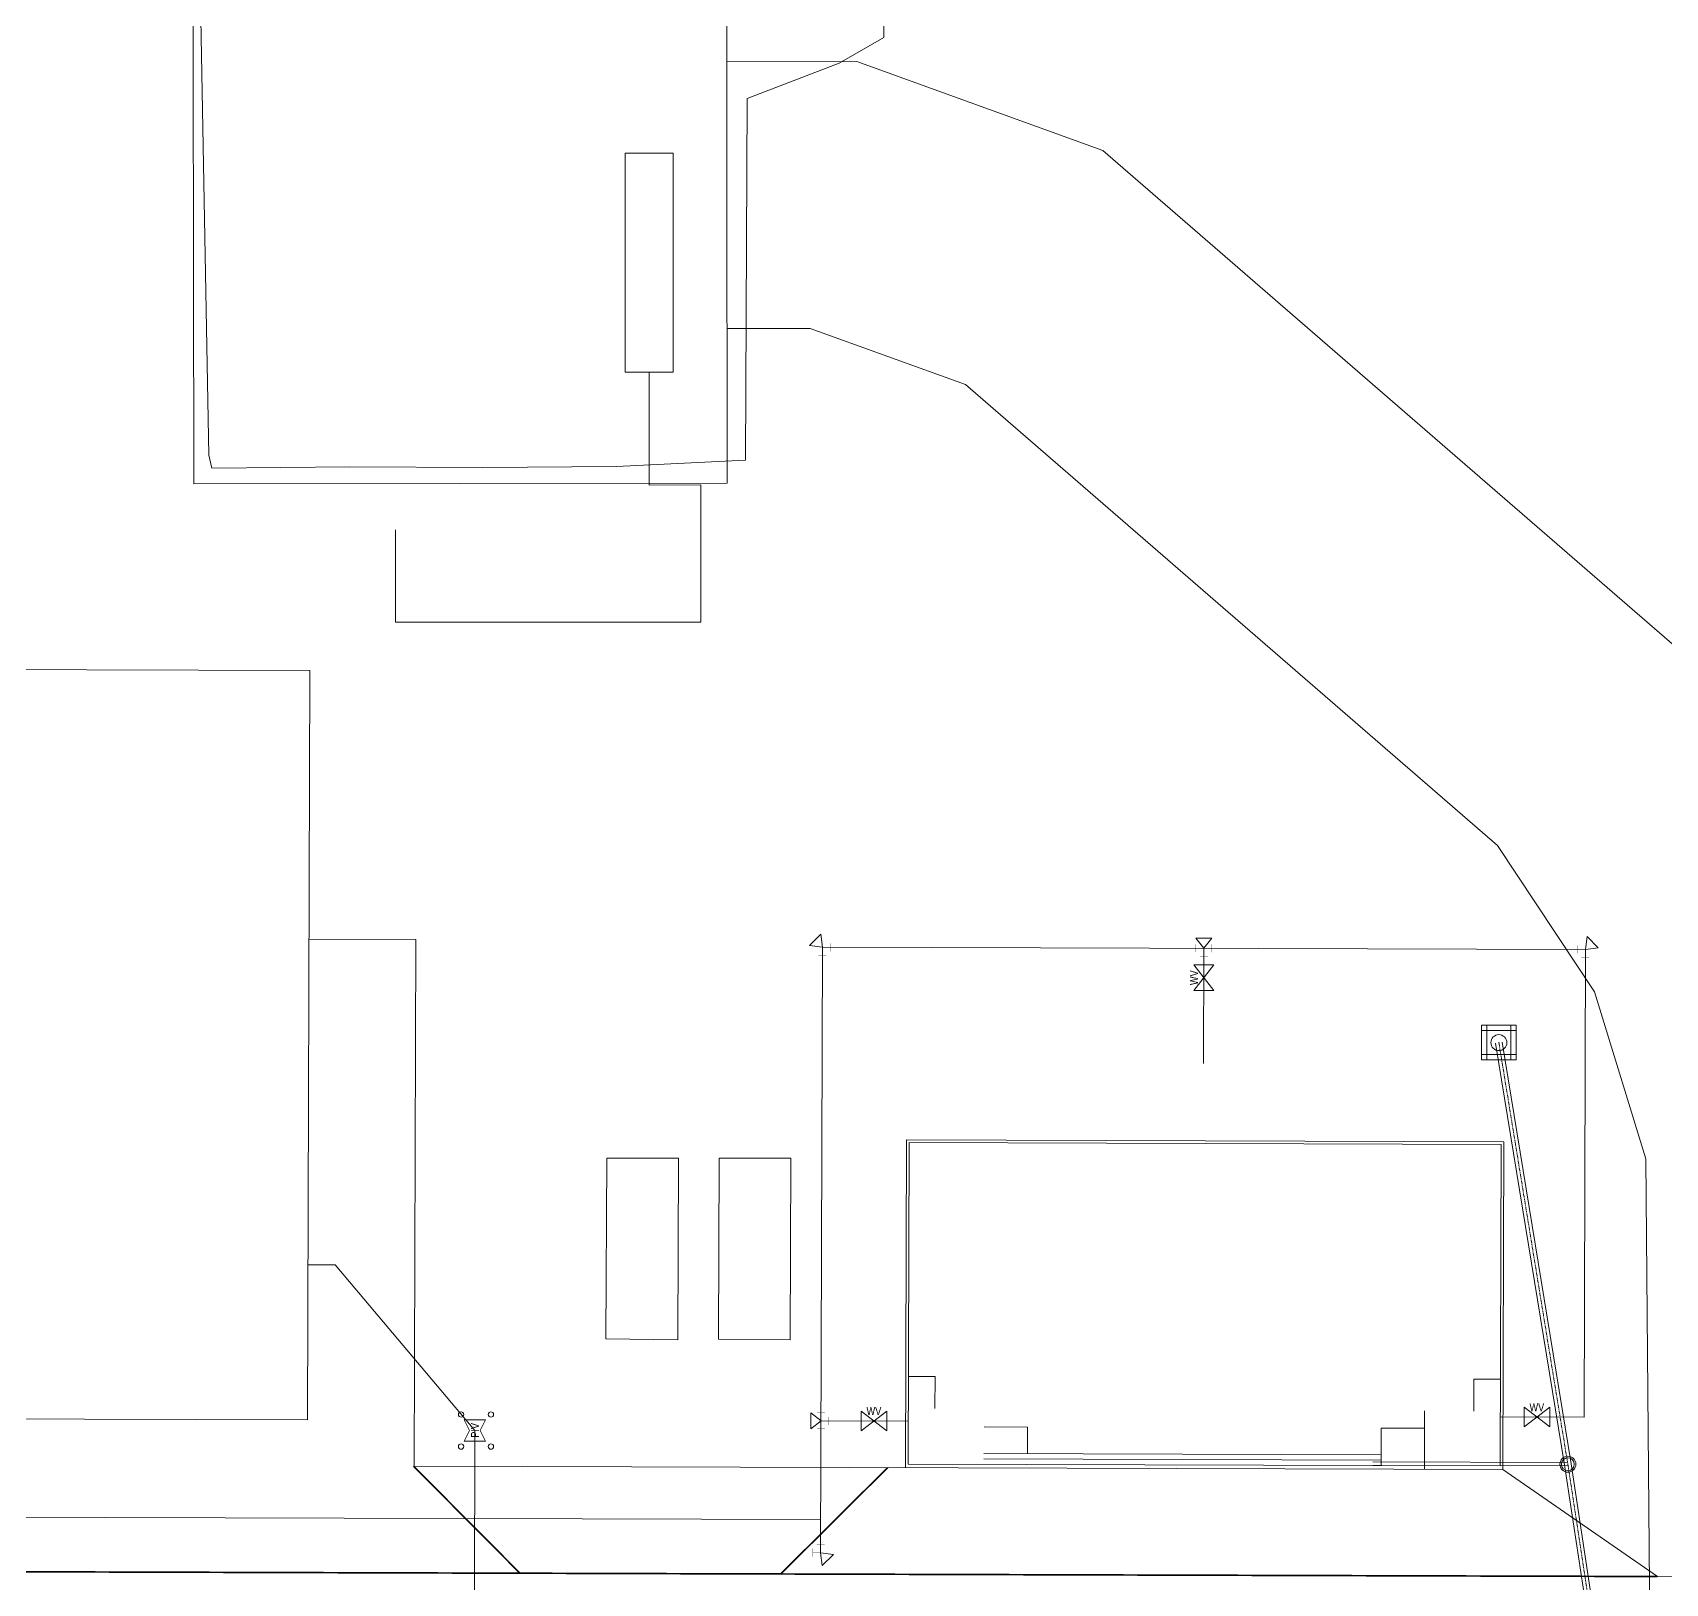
# Model space of a CAD drawing. Header units: feet. Extents: x 2383389 to 2386040, y 1992760 to 1995674.
# Drawn here: x 2384730.5 to 2385036.5, y 1993924.9 to 1994215.5 of the extents above; entities that cross this region are included whole.
import ezdxf
from ezdxf.enums import TextEntityAlignment as Align
from ezdxf.lldxf.tags import DXFTag

# ---------------------------------------------------------------- set-up
doc = ezdxf.new("R2010")
doc.units = ezdxf.units.FT
doc.header["$MEASUREMENT"] = 0
doc.linetypes.add('PHANTOM2', pattern=[1.25, 0.625, -0.125, 0.125, -0.125, 0.125, -0.125])
doc.layers.get('0').update_dxf_attribs({"lineweight": 15})
doc.layers.add('0 Feature Lines', color=90, linetype='Continuous')
doc.layers.add('CJ-TOPO-PIPE', color=11, linetype='PHANTOM2')
for name, color, linetype, lineweight, true_color in [('C-BLDG', 7, 'Continuous', 0, 0x2093fe), ('C-PRKG-CONC', 1, 'Continuous', 0, 0xff0000), ('C-PRKG-STRP', 7, 'Continuous', 0, 0xadadad), ('C-STRM-PIPE', 7, 'Continuous', 0, 0x00cc33), ('C-STRM-STRC', 7, 'Continuous', 0, 0x00cc33), ('C-WATR-PIPE-02IN', 150, "UT-WATER2''", 0, 0x007fff), ('V-ESMT-NGAS', 1, 'DASHED8', 0, 0xff0000), ('V-PRKG-GRVL', 7, 'DASHED4', 0, 0xadadad)]:
    doc.layers.add(name, color=color, linetype=linetype, lineweight=lineweight, true_color=true_color)
for name, color, linetype, lineweight in [('C-FIRE-PIPE-06IN', 150, "UT-FIRE6''", 0), ('C-FIRE-PIPE-08IN', 150, 'UT-FIRE8', 0), ('C-FIRE-STRC', 140, 'Continuous', 0)]:
    doc.layers.add(name, color=color, linetype=linetype, lineweight=lineweight)
doc.styles.add('_sys_ls_Arial Narrow', font='ARIALN.TTF', dxfattribs={"height": 1})
doc.styles.add('PFI_100', font='ARIALN.TTF', dxfattribs={"height": 0.03048})
tags = doc.linetypes.add('DASHED4', pattern=[0.1875, 0.125, -0.0625]).pattern_tags.tags
tags[6:7] = [DXFTag(74, 4), DXFTag(75, 0), DXFTag(340, '0'), DXFTag(46, 0.03937), DXFTag(50, 0.0), DXFTag(44, 0.0), DXFTag(45, 0.0)]
tags[4:5] = [DXFTag(74, 4), DXFTag(75, 0), DXFTag(340, '0'), DXFTag(46, 0.03937), DXFTag(50, 0.0), DXFTag(44, 0.0), DXFTag(45, 0.0)]
tags = doc.linetypes.add('DASHED8', pattern=[0.09375, 0.0625, -0.03125]).pattern_tags.tags
tags[6:7] = [DXFTag(74, 4), DXFTag(75, 0), DXFTag(340, '0'), DXFTag(46, 0.03937), DXFTag(50, 0.0), DXFTag(44, 0.0), DXFTag(45, 0.0)]
tags[4:5] = [DXFTag(74, 4), DXFTag(75, 0), DXFTag(340, '0'), DXFTag(46, 0.03937), DXFTag(50, 0.0), DXFTag(44, 0.0), DXFTag(45, 0.0)]
tags = doc.linetypes.add("UT-FIRE6''", pattern='A,1.25,-0.05,["6\'\'F",_sys_ls_Arial Narrow,S=0.1,R=0,X=-0.025,Y=-0.04],-0.2', length=1.5).pattern_tags.tags
tags[15:16] = [DXFTag(74, 4), DXFTag(75, 0), DXFTag(340, '0'), DXFTag(46, 0.03937), DXFTag(50, 0.0), DXFTag(44, 0.0), DXFTag(45, 0.0)]
tags[4:5] = [DXFTag(74, 4), DXFTag(75, 0), DXFTag(340, '0'), DXFTag(46, 0.03937), DXFTag(50, 0.0), DXFTag(44, 0.0), DXFTag(45, 0.0)]
tags = doc.linetypes.add('UT-FIRE8', pattern='A,1.25,-0.05,["8\'\'F",_sys_ls_Arial Narrow,S=0.1,R=0,X=-0.025,Y=-0.04],-0.2', length=1.5).pattern_tags.tags
tags[15:16] = [DXFTag(74, 4), DXFTag(75, 0), DXFTag(340, '0'), DXFTag(46, 0.03937), DXFTag(50, 0.0), DXFTag(44, 0.0), DXFTag(45, 0.0)]
tags[4:5] = [DXFTag(74, 4), DXFTag(75, 0), DXFTag(340, '0'), DXFTag(46, 0.03937), DXFTag(50, 0.0), DXFTag(44, 0.0), DXFTag(45, 0.0)]
tags = doc.linetypes.add("UT-WATER1.5''", pattern='A,1.25,-0.05,["1.5\'\'W",_sys_ls_Arial Narrow,S=0.1,R=0,X=-0.009,Y=-0.04],-0.4', length=1.7).pattern_tags.tags
tags[15:16] = [DXFTag(74, 4), DXFTag(75, 0), DXFTag(340, '0'), DXFTag(46, 0.03937), DXFTag(50, 0.0), DXFTag(44, 0.0), DXFTag(45, 0.0)]
tags[4:5] = [DXFTag(74, 4), DXFTag(75, 0), DXFTag(340, '0'), DXFTag(46, 0.03937), DXFTag(50, 0.0), DXFTag(44, 0.0), DXFTag(45, 0.0)]
tags = doc.linetypes.add("UT-WATER2''", pattern='A,1.25,-0.05,["2\'\'W",_sys_ls_Arial Narrow,S=0.1,R=0,X=-0.025,Y=-0.04],-0.2', length=1.5).pattern_tags.tags
tags[15:16] = [DXFTag(74, 4), DXFTag(75, 0), DXFTag(340, '0'), DXFTag(46, 0.03937), DXFTag(50, 0.0), DXFTag(44, 0.0), DXFTag(45, 0.0)]
tags[4:5] = [DXFTag(74, 4), DXFTag(75, 0), DXFTag(340, '0'), DXFTag(46, 0.03937), DXFTag(50, 0.0), DXFTag(44, 0.0), DXFTag(45, 0.0)]

msp = doc.modelspace()

# ---------------------------------------------------------------- linework, layer by layer
at = {"color": 150, "lineweight": 5, "flags": 128}
for points in [[(2384838.05168, 1994004.5899), (2384851.52351, 1994004.58529), (2384851.37903, 1993970.57284), (2384837.90724, 1993970.7103)], [(2384859.12693, 1994004.58269), (2384872.59876, 1994004.57808), (2384872.45428, 1993970.56563), (2384858.98249, 1993970.70308)]]:
    msp.add_lwpolyline(points, close=True, dxfattribs=at)
at = {"layer": '0 Feature Lines', "lineweight": 5}
for p, q in [((2384845.993, 1994151.93, 289.626), (2384846.013, 1994130.758, 289.452)), ((2384846.013, 1994130.758, 289.452), (2384855.7, 1994130.78, 289.474)), ((2384855.7, 1994130.78, 289.474), (2384855.7, 1994112.53, 289.474)), ((2384798.45, 1994105.03, 289.474), (2384798.45, 1994122.36, 289.474)), ((2384855.7, 1994112.53, 289.474), (2384855.7, 1994105.03, 289.474)), ((2384855.7, 1994105.03, 289.474), (2384798.45, 1994105.03, 289.474))]:
    msp.add_line(p, q, dxfattribs=at)
at = {"layer": '0 Feature Lines', "color": 2, "lineweight": 5, "elevation": 289.626}
msp.add_lwpolyline([(2384841.493, 1994192.93), (2384850.493, 1994192.93), (2384850.493, 1994151.93), (2384841.493, 1994151.93)], close=True, dxfattribs=at)
at = {"layer": 'C-BLDG', "flags": 128}
msp.add_lwpolyline([(2384656.56818, 1993955.9301), (2384781.98431, 1993955.56428), (2384782.39389, 1994095.98035), (2384656.97775, 1994096.34617)], close=True, dxfattribs=at)
at = {"layer": 'C-FIRE-PIPE-06IN'}
for p, q in [((2384815.34411, 1993955.5441), (2384811.36161, 1993955.5441)), ((2384812.36186, 1993953.55285), (2384811.36161, 1993955.5441)), ((2384812.36186, 1993953.55285), (2384811.36161, 1993951.5616)), ((2384815.34411, 1993951.5616), (2384811.36161, 1993951.5616))]:
    msp.add_line(p, q, dxfattribs=at)
msp.add_lwpolyline([(2384815.34411, 1993951.5616), (2384814.32055, 1993953.55285), (2384815.34411, 1993955.5441)], dxfattribs=at)
at = {"layer": 'C-FIRE-PIPE-08IN', "flags": 128}
msp.add_lwpolyline([(2384813.26015, 1993921.76578), (2384813.35286, 1993953.55285), (2384787.18129, 1993984.58964), (2384782.06902, 1993984.60455)], dxfattribs=at)
at = {"layer": 'C-FIRE-STRC'}
for centre in [(2384810.75998, 1993956.55285), (2384816.35286, 1993956.55285), (2384810.75998, 1993950.55285), (2384816.35286, 1993950.55285)]:
    msp.add_circle(centre, 0.5, dxfattribs=at)
at = {"layer": 'C-PRKG-CONC', "flags": 128}
for points in [[(2384801.95904, 1993946.87028), (2384802.24693, 1994045.57038), (2384782.24702, 1994045.62872)], [(2385006.04032, 1993946.27501), (2385006.21946, 1994007.69252), (2384894.23478, 1994008.01916), (2384894.05564, 1993946.60165)], [(2385005.54227, 1993946.94646), (2385005.72064, 1994007.19397), (2384894.73596, 1994007.5177), (2384894.55759, 1993947.27019), (2385005.54227, 1993946.94646)], [(2384894.60547, 1993963.68456), (2384899.60545, 1993963.66997), (2384899.58795, 1993957.67)], [(2385005.58966, 1993963.19417), (2385000.58969, 1993963.20875), (2385000.57218, 1993957.20878)], [(2384991.36389, 1993957.23564), (2384991.3318, 1993946.23568)], [(2384916.90238, 1993949.20502), (2384916.91697, 1993954.205), (2384908.781, 1993954.22873)], [(2384983.19803, 1993947.01164), (2384983.21845, 1993954.01161), (2384991.35442, 1993953.98787)], [(2384908.76642, 1993949.22875), (2384983.20387, 1993949.01163)], [(2384801.8551, 1993946.87059), (2385006.04032, 1993946.27501)], [(2384908.7635, 1993948.22876), (2384983.20095, 1993948.01163)], [(2385006.04032, 1993946.27501), (2385035.00791, 1993926.19043)]]:
    msp.add_lwpolyline(points, dxfattribs=at)
msp.add_lwpolyline([(2385090.35686, 1993896.02885), (2385090.44437, 1993926.02943, -0.00171397), (2385090.2387, 1993926.02933), (2385035.00791, 1993926.19043)], format="xyb", dxfattribs=at)
at = {"layer": 'C-PRKG-STRP', "const_width": 0.3048, "flags": 128}
for points in [[(2384801.8551, 1993946.87059), (2384821.79667, 1993926.81233)], [(2384890.72672, 1993946.61136), (2384870.66847, 1993926.66978)], [(2384685.75559, 1993927.20915), (2385035.00791, 1993926.19043)]]:
    msp.add_lwpolyline(points, dxfattribs=at)
at = {"layer": 'C-STRM-PIPE', "color": 102, "linetype": 'Continuous', "lineweight": 0, "true_color": 0x00cc33}
for p, q in [((2385004.66475, 1994026.15026), (2385017.59711, 1993947.14146)), ((2385005.89833, 1994026.35218), (2385018.83069, 1993947.34337)), ((2384981.68423, 1993947.01272), (2385018.21296, 1993946.90908)), ((2384981.68612, 1993947.67939), (2385018.21485, 1993947.57575)), ((2385017.59601, 1993947.14842), (2385023.07498, 1993911.12938)), ((2385018.83179, 1993947.3364), (2385024.31077, 1993911.31736))]:
    msp.add_line(p, q, dxfattribs=at)
at = {"layer": 'C-STRM-STRC', "linetype": 'Continuous'}
for p, q in [((2385003.03154, 1994029.50097), (2385003.03154, 1994023.00147)), ((2385003.03154, 1994029.50097), (2385003.03154, 1994023.00147)), ((2385007.53154, 1994023.00147), (2385007.53154, 1994029.50097)), ((2385007.53154, 1994023.00147), (2385007.53154, 1994029.50097)), ((2385008.53129, 1994028.50122), (2385002.03179, 1994028.50122)), ((2385008.53129, 1994028.50122), (2385002.03179, 1994028.50122)), ((2385002.03179, 1994024.00122), (2385008.53129, 1994024.00122)), ((2385002.03179, 1994024.00122), (2385008.53129, 1994024.00122))]:
    msp.add_line(p, q, dxfattribs=at)
at = {"layer": 'C-STRM-STRC'}
msp.add_lwpolyline([(2385002.03179, 1994023.00147), (2385008.53129, 1994023.00147), (2385008.53129, 1994029.50097), (2385002.03179, 1994029.50097)], close=True, dxfattribs=at)
for centre, radius in [((2385005.28154, 1994026.25122), 1.5), ((2385005.28154, 1994026.25122), 1.5), ((2385005.28154, 1994026.25122), 0.03), ((2385018.2139, 1993947.24241), 1.5), ((2385018.2139, 1993947.24241), 1.5), ((2385018.2139, 1993947.24241), 1.2), ((2385018.2139, 1993947.24241), 1.2)]:
    msp.add_circle(centre, radius, dxfattribs=at)
at = {"layer": 'C-WATR-PIPE-02IN', "linetype": 'ByBlock', "lineweight": 0}
for p, q in [((2384948.13238, 1994040.82225), (2384951.83042, 1994036.03793)), ((2384951.83042, 1994040.82225), (2384948.13238, 1994040.82225)), ((2384948.13238, 1994036.03793), (2384951.83042, 1994040.82225)), ((2384951.83042, 1994036.03793), (2384948.13238, 1994036.03793)), ((2384890.5416, 1993957.18949), (2384885.75728, 1993953.49146)), ((2384885.75728, 1993957.18949), (2384890.5416, 1993953.49146)), ((2384885.75728, 1993953.49146), (2384885.75728, 1993957.18949)), ((2384890.5416, 1993953.49146), (2384890.5416, 1993957.18949)), ((2385014.80808, 1993957.92656), (2385010.02376, 1993954.22852)), ((2385010.02376, 1993957.92656), (2385014.80808, 1993954.22852)), ((2385010.02376, 1993954.22852), (2385010.02376, 1993957.92656)), ((2385014.80808, 1993954.22852), (2385014.80808, 1993957.92656))]:
    msp.add_line(p, q, dxfattribs=at)
at = {"layer": 'C-WATR-PIPE-02IN', "flags": 128}
for points in [[(2384878.18575, 1994046.55564), (2384878.48515, 1994044.14749), (2384876.07926, 1994044.46459), (2384878.18575, 1994046.55564)], [(2384951.48083, 1994045.85943), (2384949.99747, 1994043.93889), (2384948.5127, 1994045.85835), (2384951.48083, 1994045.85943)], [(2385023.91793, 1994044.02847), (2385021.50978, 1994043.72907), (2385021.82688, 1994046.13496), (2385023.91793, 1994044.02847)], [(2384876.30565, 1993956.85278), (2384878.2262, 1993955.36942), (2384876.30674, 1993953.88465), (2384876.30565, 1993956.85278)], [(2384878.45349, 1993928.23981), (2384878.15409, 1993930.64796), (2384880.55997, 1993930.33086), (2384878.45349, 1993928.23981)]]:
    msp.add_lwpolyline(points, dxfattribs=at)
at = {"layer": 'C-WATR-PIPE-02IN', "linetype": "UT-WATER1.5''"}
for points in [[(2384878.15409, 1993930.64796), (2384878.48515, 1994044.14748)], [(2385005.56937, 1993956.09751), (2385021.25403, 1993956.05176), (2385021.50978, 1994043.7303), (2384878.48515, 1994044.14748)], [(2384949.93455, 1994022.36903), (2384949.99747, 1994043.93889)], [(2384894.58143, 1993955.32171), (2384878.2262, 1993955.36942)]]:
    msp.add_lwpolyline(points, dxfattribs=at)
at = {"layer": 'C-WATR-PIPE-02IN', "const_width": 0.06096, "flags": 128}
for points in [[(2384878.47969, 1994042.66344), (2384878.48515, 1994044.14749)], [(2384879.9692, 1994044.14203), (2384878.48515, 1994044.14749)], [(2384879.96644, 1994043.39204), (2384879.97196, 1994044.89203)], [(2384948.51313, 1994044.68835), (2384948.51368, 1994043.18835)], [(2384948.5134, 1994043.93835), (2384949.99747, 1994043.93889)], [(2384951.48153, 1994043.93943), (2384949.99747, 1994043.93889)], [(2384949.99801, 1994042.45483), (2384949.99747, 1994043.93889)], [(2384951.4818, 1994043.18943), (2384951.48125, 1994044.68943)], [(2385020.02848, 1994044.48452), (2385020.02297, 1994042.98453)], [(2384877.7297, 1994042.66619), (2384879.22969, 1994042.66068)], [(2384949.24801, 1994042.45455), (2384950.74801, 1994042.4551)], [(2385020.02572, 1994043.73453), (2385021.50978, 1994043.72907)], [(2385020.75432, 1994042.24778), (2385022.25431, 1994042.24226)], [(2385021.50432, 1994042.24502), (2385021.50978, 1994043.72907)], [(2384878.97565, 1993956.85376), (2384877.47565, 1993956.85321)], [(2384878.22565, 1993956.85348), (2384878.2262, 1993955.36942)], [(2384879.71026, 1993955.36996), (2384878.2262, 1993955.36942)], [(2384878.22674, 1993953.88536), (2384878.2262, 1993955.36942)], [(2384879.71053, 1993954.61996), (2384879.70999, 1993956.11996)], [(2384877.47674, 1993953.88508), (2384878.97674, 1993953.88563)], [(2384876.67279, 1993931.40342), (2384876.66728, 1993929.90343)], [(2384878.90954, 1993932.12926), (2384877.40955, 1993932.13477)], [(2384878.15955, 1993932.13202), (2384878.15409, 1993930.64796)], [(2384876.67003, 1993930.65342), (2384878.15409, 1993930.64796)]]:
    msp.add_lwpolyline(points, dxfattribs=at)
at = {"layer": 'C-WATR-PIPE-02IN', "linetype": "UT-WATER1.5''", "flags": 128}
msp.add_lwpolyline([(2384878.15409, 1993936.86427), (2384632.50991, 1993937.58078)], dxfattribs=at)
at = {"layer": 'CJ-TOPO-PIPE', "lineweight": 5}
for p, q in [((2385005.28154, 1994026.25122), (2385018.2139, 1993947.24241)), ((2385018.2139, 1993947.24241), (2385023.69288, 1993911.22337))]:
    msp.add_line(p, q, dxfattribs=at)
at = {"layer": 'V-ESMT-NGAS', "ltscale": 2, "flags": 128}
for points in [[(2384860.49676, 1994251.10157), (2384760.49685, 1994250.97322), (2384760.65086, 1994130.97332), (2384860.65078, 1994131.10167), (2384860.49676, 1994251.10157)], [(2384860.61356, 1994160.10164), (2384876.21662, 1994160.12167), (2384905.33422, 1994149.59477), (2385005.00363, 1994063.22858), (2385023.22962, 1994035.76876), (2385032.81232, 1994004.47114), (2385037.11613, 1993501.4477), (2385161.93082, 1992922.04567), (2385185.45222, 1992880.59596), (2385225.80134, 1992842.9569), (2385259.90751, 1992879.51875), (2385225.15858, 1992911.93376), (2385209.19676, 1992940.06189), (2385087.0706, 1993506.98349), (2385082.74834, 1994012.16316), (2385068.90989, 1994057.3603), (2385042.89533, 1994096.55461), (2384931.06293, 1994193.46035), (2384884.94629, 1994210.13292), (2384860.54939, 1994210.1016)]]:
    msp.add_lwpolyline(points, dxfattribs=at)
at = {"layer": 'V-PRKG-GRVL', "flags": 128}
msp.add_lwpolyline([(2384881.62143, 1994209.84266), (2384889.97266, 1994214.61224), (2384890.08109, 1994225.88579), (2384888.77961, 1994233.58215), (2384886.50201, 1994237.91812), (2384881.62143, 1994239.43572), (2384876.30701, 1994238.56852), (2384872.2941, 1994230.65537), (2384868.82347, 1994225.12699), (2384863.50906, 1994223.3926), (2384863.12974, 1994248.89364), (2384761.3842, 1994248.82521), (2384763.46621, 1994136.33631), (2384764.0439, 1994133.9144), (2384789.9027, 1994134.1988), (2384814.8501, 1994134.0288), (2384839.9124, 1994134.2352), (2384864.0439, 1994135.4096), (2384864.37672, 1994203.2303)], close=True, dxfattribs=at)

# ---------------------------------------------------------------- texts
at = {"layer": 'C-FIRE-PIPE-06IN', "style": 'PFI_100'}
msp.add_text('PIV', height=1.5, rotation=90, dxfattribs=at).set_placement((2384813.36744, 1993953.58859), align=Align.MIDDLE)
at = {"layer": 'C-WATR-PIPE-02IN', "lineweight": 0, "style": 'PFI_100'}
msp.add_text('WV', height=1.5, rotation=90, dxfattribs=at).set_placement((2384948.13418, 1994038.42409), align=Align.MIDDLE)
for p in [(2385012.40992, 1993957.92476), (2384888.14344, 1993957.18769)]:
    msp.add_text('WV', height=1.5, dxfattribs=at).set_placement(p, align=Align.MIDDLE)

doc.saveas('drawing.dxf')
